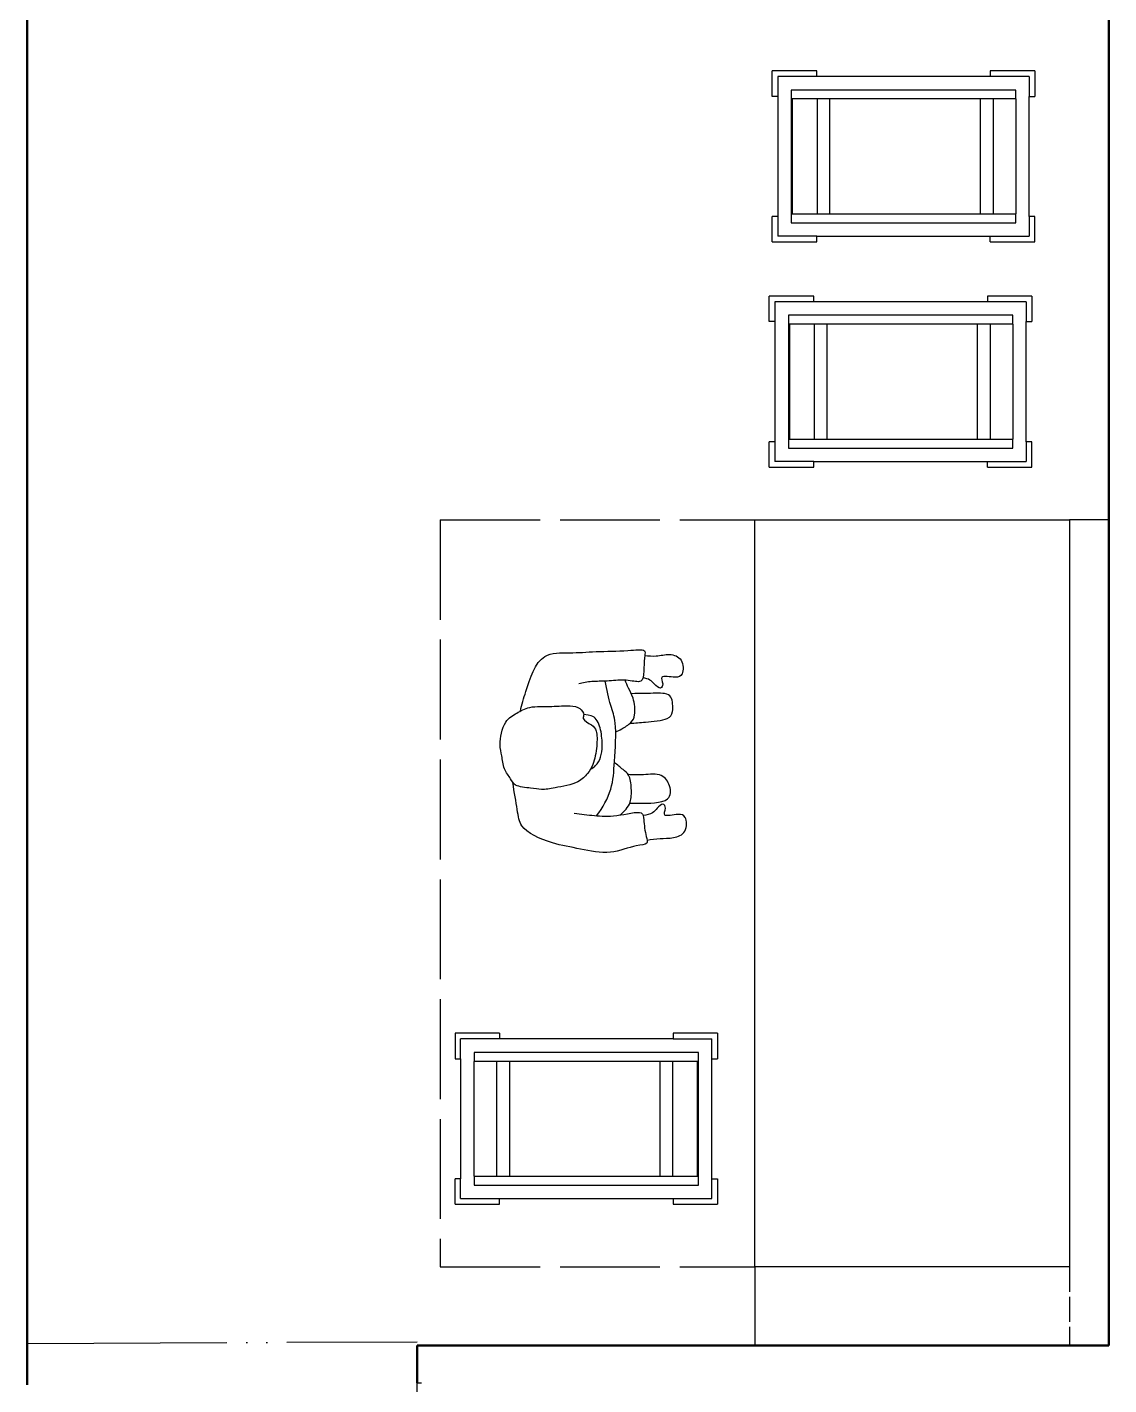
# Model space of a CAD drawing. Header units: millimetres. Extents: x 44692 to 174433, y -26273 to 14445.
# Drawn here: x 154990 to 157740, y -11501 to -8048 of the extents above; entities that cross this region are included whole.
import ezdxf

# ---------------------------------------------------------------- set-up
doc = ezdxf.new("R2010")
doc.units = ezdxf.units.MM
doc.header["$LTSCALE"] = 100
for name, pattern in [('DASHED2', [0.762, 0.635, -0.127]), ('DASHEDX2', [3.048, 2.54, -0.508]), ('DIVIDEX2', [6.604, 5.08, -0.508, 0, -0.508, 0, -0.508])]:
    doc.linetypes.add(name, pattern=pattern)
for name, color, linetype in [('Area circulacion', 50, 'DASHEDX2'), ('Area proceso', 90, 'DASHEDX2'), ('Mesas-estantes', 230, 'Continuous'), ('Personal', 171, 'Continuous'), ('Puertas', 43, 'DIVIDEX2'), ('Transporte semielaborado', 30, 'Continuous')]:
    doc.layers.add(name, color=color, linetype=linetype)
doc.layers.add('Paredes', color=7, linetype='Continuous', lineweight=50)

# ---------------------------------------------------------------- blocks, each defined once
blk = doc.blocks.new('Bakery Trolley pl')
at = {"layer": 'Transporte semielaborado'}
for p, q in [((0.1804, 0.6253), (0.2371, 0.6253)), ((0.1804, 0.6253), (0.1804, 0.526)), ((0.2371, 0.6127), (0.1929, 0.6127)), ((0.1929, 0.526), (0.1929, 0.6127)), ((0.2371, 0.6127), (0.2371, 0.6253)), ((0.5048, 0.6127), (0.2371, 0.6127)), ((0.5048, 0.6127), (0.5048, 0.6253)), ((0.5048, 0.6253), (0.5615, 0.6253)), ((0.5489, 0.6127), (0.5048, 0.6127)), ((0.5489, 0.526), (0.5489, 0.6127)), ((0.5615, 0.526), (0.5615, 0.6253)), ((0.2229, 0.5827), (0.2229, 0.0827)), ((0.2429, 0.5827), (0.2229, 0.5827)), ((0.2429, 0.5827), (0.2429, 0.5798)), ((0.4989, 0.5827), (0.2429, 0.5827)), ((0.2429, 0.5798), (0.4989, 0.5798)), ((0.2429, 0.5798), (0.2429, 0.5245)), ((0.5189, 0.5827), (0.4989, 0.5827)), ((0.4989, 0.5798), (0.4989, 0.5827)), ((0.4989, 0.5245), (0.4989, 0.5798)), ((0.5189, 0.0827), (0.5189, 0.5827)), ((0.1804, 0.526), (0.1929, 0.526)), ((0.1929, 0.526), (0.1929, 0.1394)), ((0.2429, 0.5245), (0.4989, 0.5245)), ((0.2429, 0.5245), (0.2429, 0.4967)), ((0.4989, 0.4967), (0.4989, 0.5245)), ((0.5489, 0.526), (0.5615, 0.526)), ((0.5489, 0.1394), (0.5489, 0.526)), ((0.2429, 0.4967), (0.4989, 0.4967)), ((0.2429, 0.4967), (0.2429, 0.1615)), ((0.4989, 0.1615), (0.4989, 0.4967)), ((0.2429, 0.1615), (0.4989, 0.1615)), ((0.2429, 0.1615), (0.2429, 0.1325)), ((0.4989, 0.1325), (0.4989, 0.1615)), ((0.1804, 0.1394), (0.1929, 0.1394)), ((0.1804, 0.1394), (0.1804, 0.0402)), ((0.1929, 0.1394), (0.1929, 0.0527)), ((0.2429, 0.1325), (0.4989, 0.1325)), ((0.2429, 0.1325), (0.2429, 0.0827)), ((0.4989, 0.0827), (0.4989, 0.1325)), ((0.5615, 0.1394), (0.5489, 0.1394)), ((0.5489, 0.0527), (0.5489, 0.1394)), ((0.5615, 0.0402), (0.5615, 0.1394)), ((0.2229, 0.0827), (0.2429, 0.0827)), ((0.4989, 0.0827), (0.2429, 0.0827)), ((0.4989, 0.0827), (0.5189, 0.0827)), ((0.1804, 0.0402), (0.2371, 0.0402)), ((0.2371, 0.0527), (0.1929, 0.0527)), ((0.2371, 0.0402), (0.2371, 0.0527)), ((0.2371, 0.0527), (0.5048, 0.0527)), ((0.5048, 0.0527), (0.5048, 0.0402)), ((0.5489, 0.0527), (0.5048, 0.0527)), ((0.5615, 0.0402), (0.5048, 0.0402))]:
    blk.add_line(p, q, dxfattribs=at)
blk = doc.blocks.new('pa17-16')
for points, knots in [([(5.62, 2.5537), (5.6188, 2.5427), (5.6154, 2.5253), (5.6223, 2.4901), (5.6346, 2.4293), (5.661, 2.4064), (5.685, 2.3908), (5.7322, 2.3832), (5.7723, 2.3842), (5.7881, 2.3969), (5.8018, 2.4268), (5.8146, 2.4162), (5.8324, 2.4305), (5.8382, 2.4568), (5.8318, 2.5038), (5.8344, 2.5615), (5.8137, 2.5937), (5.7944, 2.6284), (5.7307, 2.6388), (5.7037, 2.6296), (5.6679, 2.626), (5.6442, 2.6055), (5.6228, 2.5961), (5.6214, 2.5667), (5.62, 2.5537)], [0, 0, 0, 0, 0.297584, 0.631064, 1.068635, 1.39533, 1.69617, 2.097861, 2.458938, 2.716293, 3.010442, 3.199165, 3.447293, 3.731671, 4.119196, 4.541864, 4.881702, 5.22714, 5.673063, 5.989311, 6.327668, 6.644571, 6.906626, 7.259736, 7.259736, 7.259736, 7.259736]), ([(5.5575, 2.4391), (5.5549, 2.4218), (5.5525, 2.3852), (5.5491, 2.3329), (5.5712, 2.2599), (5.5431, 2.2589), (5.5029, 2.2526), (5.4793, 2.2435), (5.4785, 2.2813), (5.4499, 2.3438), (5.4658, 2.4235), (5.4776, 2.5033), (5.5116, 2.5798), (5.5552, 2.585), (5.608, 2.5962), (5.6336, 2.6001)], [0, 0, 0, 0, 0.404899, 0.829805, 1.276298, 1.516647, 1.885942, 2.122553, 2.418487, 2.881882, 3.382407, 3.897515, 4.613825, 5.020942, 5.393355, 5.393355, 5.393355, 5.393355]), ([(5.8196, 2.5846), (5.837, 2.5819), (5.8817, 2.5675), (5.9755, 2.5418), (5.972, 2.4609), (5.9791, 2.3926), (5.9812, 2.315), (5.9891, 2.2612), (5.9692, 2.2664), (5.9401, 2.2663), (5.9063, 2.2668), (5.9005, 2.2811), (5.909, 2.3184), (5.9007, 2.3606), (5.9019, 2.4011), (5.8964, 2.4238), (5.8933, 2.4348)], [6.682038, 6.682038, 6.682038, 6.682038, 7.076266, 7.806153, 8.304227, 8.77662, 9.284333, 9.649979, 9.844608, 10.160206, 10.472731, 10.661147, 10.998544, 11.371438, 11.724832, 12.051545, 12.051545, 12.051545, 12.051545]), ([(5.6724, 2.3994), (5.675, 2.3947), (5.6837, 2.383), (5.7041, 2.3718), (5.7348, 2.3697), (5.774, 2.3728), (5.8085, 2.3874), (5.8116, 2.4015), (5.8144, 2.4199)], [0.121052, 0.121052, 0.121052, 0.121052, 0.297289, 0.584433, 0.895396, 1.26174, 1.600834, 1.760925, 1.760925, 1.760925, 1.760925]), ([(5.5522, 2.3809), (5.573, 2.3653), (5.6222, 2.3398), (5.6924, 2.3383), (5.7952, 2.3323), (5.8376, 2.352), (5.881, 2.3613), (5.9019, 2.366)], [0, 0, 0, 0, 0.49262, 0.970296, 1.525877, 1.91054, 2.357805, 2.357805, 2.357805, 2.357805]), ([(5.5552, 2.3206), (5.5597, 2.3147), (5.5706, 2.3043), (5.5892, 2.2916), (5.6248, 2.2913), (5.6613, 2.2967), (5.6731, 2.3154), (5.6858, 2.3299), (5.6912, 2.3378)], [0, 0, 0, 0, 0.262594, 0.520609, 0.853848, 1.185107, 1.43842, 1.738028, 1.738028, 1.738028, 1.738028]), ([(5.7713, 2.3359), (5.7736, 2.3305), (5.7786, 2.3203), (5.7954, 2.2951), (5.8154, 2.2848), (5.8612, 2.2906), (5.8838, 2.3057), (5.8988, 2.3117), (5.9058, 2.3148)], [0, 0, 0, 0, 0.233477, 0.532145, 0.79329, 1.163492, 1.458071, 1.725911, 1.725911, 1.725911, 1.725911]), ([(5.5867, 2.2952), (5.5866, 2.2877), (5.5872, 2.2667), (5.5883, 2.1873), (5.6353, 2.19), (5.6673, 2.2128), (5.6606, 2.2618), (5.6599, 2.2881), (5.6606, 2.3008)], [0.078483, 0.078483, 0.078483, 0.078483, 0.321516, 0.797556, 1.122606, 1.448668, 1.830958, 2.166281, 2.166281, 2.166281, 2.166281]), ([(5.7943, 2.2992), (5.7951, 2.2858), (5.7984, 2.2614), (5.8038, 2.2002), (5.8255, 2.1869), (5.8672, 2.191), (5.8755, 2.2117), (5.8718, 2.2605), (5.8715, 2.286), (5.871, 2.2978)], [0, 0, 0, 0, 0.353805, 0.775896, 1.041599, 1.377968, 1.615337, 2.001902, 2.313716, 2.313716, 2.313716, 2.313716]), ([(5.4915, 2.2484), (5.4936, 2.2374), (5.4981, 2.215), (5.4968, 2.1806), (5.512, 2.1445), (5.5569, 2.147), (5.5634, 2.1681), (5.5498, 2.2128), (5.5753, 2.1995), (5.5912, 2.209), (5.5741, 2.2257), (5.5617, 2.2339), (5.5559, 2.2515), (5.5556, 2.26)], [0, 0, 0, 0, 0.324329, 0.654038, 0.980089, 1.31306, 1.562526, 1.890179, 2.123217, 2.319335, 2.559559, 2.78492, 3.066636, 3.066636, 3.066636, 3.066636]), ([(5.9713, 2.2652), (5.9703, 2.2553), (5.9686, 2.234), (5.9786, 2.2017), (5.9668, 2.1644), (5.9218, 2.1628), (5.9134, 2.1832), (5.9229, 2.229), (5.8988, 2.2135), (5.882, 2.2215), (5.8976, 2.2397), (5.908, 2.248), (5.912, 2.2618), (5.9127, 2.2683)], [0.038839, 0.038839, 0.038839, 0.038839, 0.324329, 0.654038, 0.980089, 1.31306, 1.562526, 1.890179, 2.123217, 2.319335, 2.559559, 2.78492, 2.989829, 2.989829, 2.989829, 2.989829])]:
    blk.add_open_spline(points, degree=3, knots=knots)

msp = doc.modelspace()

# ---------------------------------------------------------------- linework, layer by layer
at = {"color": 3, "linetype": 'DASHED2'}
msp.add_line((157639.94, -11201.309), (157639.94, -11401.309), dxfattribs=at)
at = {"layer": 'Area circulacion'}
msp.add_line((154989.94, -11396.404), (154989.94, -11401.309), dxfattribs=at)
at = {"layer": 'Area proceso', "color": 3}
for p, q in [((156039.94, -9301.309), (156839.94, -9301.309)), ((156039.94, -9301.309), (156039.94, -11201.309)), ((156039.94, -11201.309), (156839.94, -11201.309)), ((156839.94, -11201.309), (156839.94, -11401.309))]:
    msp.add_line(p, q, dxfattribs=at)
at = {"layer": 'Area proceso'}
for p, q in [((157739.94, -9301.309), (157639.94, -9301.309)), ((155981.616, -14051.309), (155981.616, -11496.402))]:
    msp.add_line(p, q, dxfattribs=at)
at = {"layer": 'Mesas-estantes'}
for p, q in [((156839.94, -10501.309), (156839.94, -9301.309)), ((156839.94, -9301.309), (157639.94, -9301.309)), ((157639.94, -9301.309), (157639.94, -11201.309)), ((156839.94, -11201.309), (156839.94, -10501.309)), ((157639.94, -11201.309), (156839.94, -11201.309))]:
    msp.add_line(p, q, dxfattribs=at)
at = {"layer": 'Paredes'}
for p, q in [((154989.94, -6846.404), (154989.94, -11396.404)), ((157739.94, -8493.89), (157739.94, -7986.045)), ((157739.941, -11396.491), (157739.941, -8086.045)), ((157739.94, -8493.89), (157739.94, -10496.404)), ((157739.94, -10496.404), (157739.94, -10696.404)), ((157739.94, -10696.404), (157739.94, -11196.404)), ((154989.94, -11396.404), (154989.94, -11396.491)), ((154989.94, -11396.404), (154989.941, -11501.309)), ((155981.616, -11401.309), (157739.941, -11401.309)), ((155981.616, -11496.402), (155981.616, -11401.309)), ((157739.941, -11396.491), (157739.941, -11401.309))]:
    msp.add_line(p, q, dxfattribs=at)
at = {"layer": 'Puertas'}
for p, q in [((154989.94, -11396.404), (155981.107, -11391.499)), ((155981.616, -11496.402), (155992.308, -11496.349))]:
    msp.add_line(p, q, dxfattribs=at)

# ---------------------------------------------------------------- block references
at = {"layer": 'Personal', "xscale": 979.150495116645, "yscale": 979.150495116645, "zscale": 979.150495116645, "rotation": 88.74669016284514}
msp.add_blockref('pa17-16', (158649.491, -15540.014), dxfattribs=at)
at = {"layer": 'Transporte semielaborado', "xscale": 1141.039974711085, "yscale": 1141.039974711085, "zscale": 1141.039974711085}
for p, rotation in [((157597.528, -8800.352), 89.99999999999999), ((157590.217, -9373.227), 89.99999999999999), ((156031.879, -10401.454), 269.9999999999995)]:
    msp.add_blockref('Bakery Trolley pl', p, dxfattribs=dict(at, rotation=rotation))

doc.saveas('drawing.dxf')
